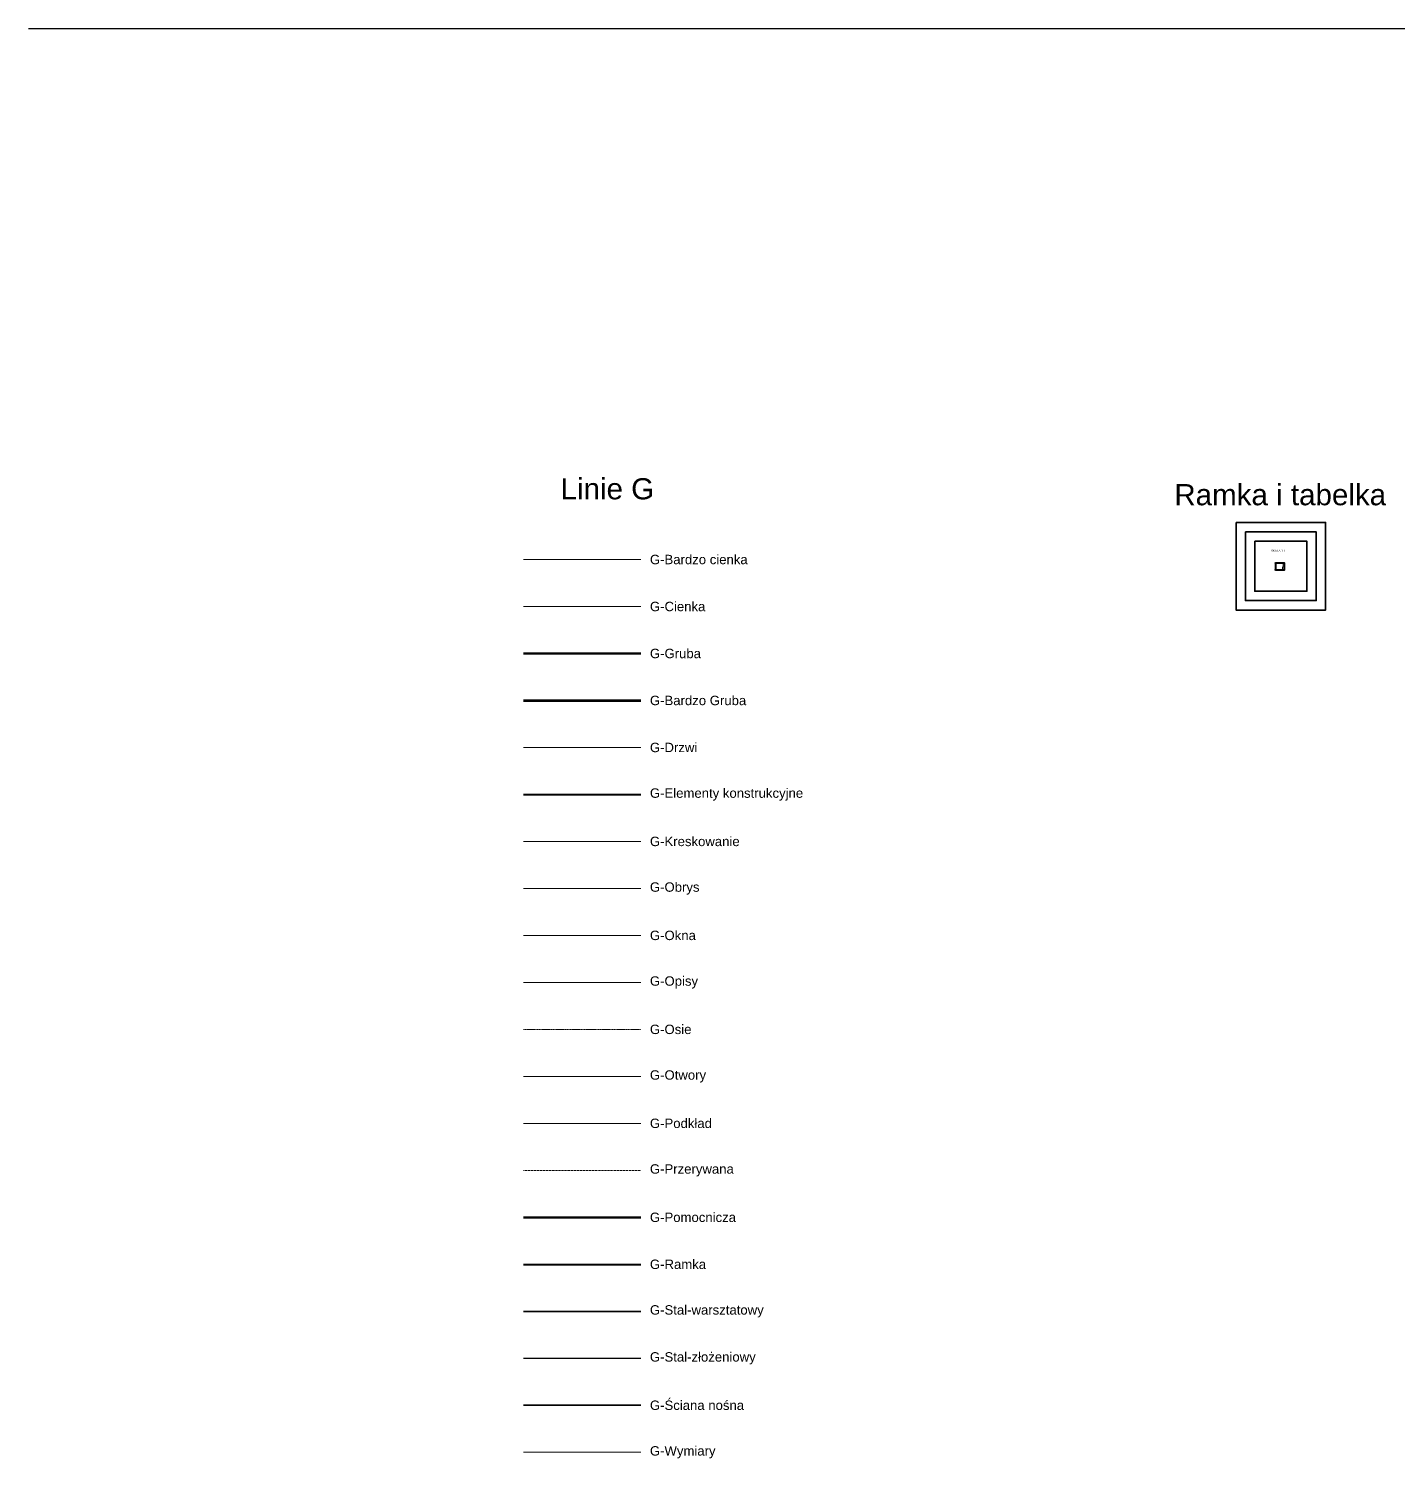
# Model space of a CAD drawing. Header units: millimetres. Extents: x -21220 to 1756793, y -806857 to 86733.
# Drawn here: x -21220 to 37072, y -59451 to 1411 of the extents above; entities that cross this region are included whole.
import ezdxf

# ---------------------------------------------------------------- set-up
doc = ezdxf.new("R2010")
doc.units = ezdxf.units.MM
doc.header["$LTSCALE"] = 10
doc.linetypes.add('DASHDOT', pattern=[1, 0.5, -0.25, 0, -0.25])
doc.linetypes.add('DASHED', pattern=[0.75, 0.5, -0.25])
doc.layers.get('Defpoints').update_dxf_attribs({"color": 2, "lineweight": 50})
for name, color, linetype, lineweight in [('e-cad_osie', 6, 'DASHDOT', 9), ('G-Bardzo cienka', 8, 'Continuous', 0), ('G-Bardzo Gruba', 5, 'Continuous', 70), ('G-Bloki', 221, 'Continuous', 5), ('G-Cienka', 4, 'Continuous', 9), ('G-Drzwi', 5, 'Continuous', 20), ('G-Elementy konstrukcyjne', 1, 'Continuous', 40), ('G-Gruba', 1, 'Continuous', 50), ('G-Kreskowanie', 9, 'Continuous', 5), ('G-Obrys', 3, 'Continuous', 20), ('G-Okna', 5, 'Continuous', 20), ('G-Opisy', 2, 'Continuous', 18), ('G-Otwory', 6, 'Continuous', 15), ('G-Podkład', 9, 'Continuous', 13), ('G-Przerywana', 8, 'DASHED', 15), ('G-Ramka', 5, 'Continuous', 40), ('G-Stal-warsztatowy', 1, 'Continuous', 35), ('G-Stal-złożeniowy', 3, 'Continuous', 25), ('G-Tabelka', 7, 'Continuous', 5), ('G-Ściana nośna', 3, 'Continuous', 35)]:
    doc.layers.add(name, color=color, linetype=linetype, lineweight=lineweight)
doc.layers.add('G-Pomocnicza', color=6, linetype='Continuous', lineweight=50, plot=False)
doc.styles.add('Arial-GG', font='arial.ttf')
doc.styles.add('DB-1.0', font='arial.ttf')
doc.dimstyles.new('S-1 do 10-GG', dxfattribs={"dimscale": 10, "dimtxt": 2.2, "dimasz": 2, "dimexe": 1, "dimexo": 2, "dimgap": 0.6, "dimtad": 1, "dimdec": 0, "dimrnd": 1, "dimtxsty": 'Arial-GG', "dimcen": 0, "dimclrd": 256, "dimclre": 256, "dimclrt": 7, "dimadec": 0, "dimazin": 0, "dimtfac": 1, "dimtdec": 0, "dimtix": 1, "dimtmove": 0, "dimatfit": 2, "dimfxl": 1, "dimlwd": 5, "dimlwe": 5, "dimarcsym": 0})

# ---------------------------------------------------------------- blocks, each defined once
blk = doc.blocks.new('*D38')
at = {"layer": 'Defpoints', "color": 0, "ltscale": 0.8, "transparency": 16777216}
for p in [(-10, 167), (410, 0), (410, -52)]:
    blk.add_point(p, dxfattribs=at)
at = {"layer": 'Defpoints', "color": 7, "ltscale": 0.8, "transparency": 16777216, "insert": (158, -26), "char_height": 33, "attachment_point": 5, "style": 'Arial-GG'}
blk.add_mtext('297 x 420', dxfattribs=at)
blk = doc.blocks.new('*U37')
blk.add_point((1, 5))
at = {"ltscale": 0.8}
blk.add_point((405, 5), dxfattribs=at)
at = {"ltscale": 2}
blk.add_point((405, 5), dxfattribs=at)
at = {"layer": 'G-Ramka', "color": 5}
blk.add_lwpolyline([(25, 282), (25, 5), (405, 5), (405, 282)], close=True, dxfattribs=at)
at = {"layer": 'G-Tabelka'}
for p in [(0, 287), (0, 0), (410, 287), (410, 0)]:
    blk.add_point(p, dxfattribs=at)
at = {"layer": 'G-Ramka', "color": 2, "insert": (0, -11), "char_height": 5, "width": 104.244, "attachment_point": 1, "style": 'DB-1.0'}
blk.add_mtext('{\\C7;format A3:}', dxfattribs=at)
at = {"layer": 'Defpoints', "ltscale": 2}
dim = blk.add_linear_dim(base=(410, -52), p1=(-10, 167.4), p2=(410, 0), dimstyle='S-1 do 10-GG', override={"dimscale": 15, "dimpost": '297 x <>', "dimse1": 1, "dimse2": 1, "dimsd1": 1, "dimsd2": 1}, dxfattribs=at)
dim.commit()
dim.dimension.update_dxf_attribs({"geometry": '*D38', "text_midpoint": (158.4, -52), "dimtype": 160})

msp = doc.modelspace()

# ---------------------------------------------------------------- linework, layer by layer
at = {"ltscale": 0.8}
msp.add_line((-21219.54, 1411.05), (423889.51, 1411.05), dxfattribs=at)
at = {"layer": 'e-cad_osie'}
msp.add_lwpolyline([(-159.75, -41191.16), (4840.25, -41191.16)], dxfattribs=at)
at = {"layer": 'G-Bardzo cienka', "ltscale": 2}
msp.add_lwpolyline([(-159.75, -21191.16), (4840.25, -21191.16)], dxfattribs=at)
at = {"layer": 'G-Bardzo Gruba', "ltscale": 2}
msp.add_lwpolyline([(-159.75, -27191.16), (4840.25, -27191.16)], dxfattribs=at)
at = {"layer": 'G-Cienka', "ltscale": 2}
for points in [[(-159.75, -23191.16), (4840.25, -23191.16)], [(-159.75, -59191.16), (4840.25, -59191.16)]]:
    msp.add_lwpolyline(points, dxfattribs=at)
at = {"layer": 'G-Drzwi', "ltscale": 2}
msp.add_lwpolyline([(-159.75, -29191.16), (4840.25, -29191.16)], dxfattribs=at)
at = {"layer": 'G-Elementy konstrukcyjne', "ltscale": 2}
msp.add_lwpolyline([(-159.75, -31191.16), (4840.25, -31191.16)], dxfattribs=at)
at = {"layer": 'G-Gruba', "ltscale": 2}
msp.add_lwpolyline([(-159.75, -25191.16), (4840.25, -25191.16)], dxfattribs=at)
at = {"layer": 'G-Kreskowanie', "ltscale": 2}
msp.add_lwpolyline([(-159.75, -33191.16), (4840.25, -33191.16)], dxfattribs=at)
at = {"layer": 'G-Obrys', "ltscale": 2}
msp.add_lwpolyline([(-159.75, -35191.16), (4840.25, -35191.16)], dxfattribs=at)
at = {"layer": 'G-Okna', "ltscale": 2}
msp.add_lwpolyline([(-159.75, -37191.16), (4840.25, -37191.16)], dxfattribs=at)
at = {"layer": 'G-Opisy'}
for p, q in [((32156.11, -21409.22), (32156.11, -21434.8)), ((32156.11, -21409.22), (32217.4, -21409.22)), ((32156.11, -21416.86), (32217.4, -21416.86)), ((32156.11, -21421.35), (32217.4, -21421.35)), ((32156.11, -21425.83), (32217.4, -21425.83)), ((32156.11, -21430.32), (32217.4, -21430.32)), ((32156.11, -21434.8), (32217.4, -21434.8)), ((32171.74, -21409.22), (32171.74, -21434.8)), ((32197.62, -21409.22), (32197.62, -21434.8)), ((32217.4, -21409.22), (32217.4, -21434.8))]:
    msp.add_line(p, q, dxfattribs=at)
at = {"layer": 'G-Opisy', "ltscale": 2}
msp.add_lwpolyline([(-159.75, -39191.16), (4840.25, -39191.16)], dxfattribs=at)
at = {"layer": 'G-Otwory', "ltscale": 2}
msp.add_lwpolyline([(-159.75, -43191.16), (4840.25, -43191.16)], dxfattribs=at)
at = {"layer": 'G-Podkład', "ltscale": 0.8}
msp.add_lwpolyline([(32138.41, -21499.41), (32222.41, -21499.41), (32222.41, -21624.4), (32138.41, -21624.4)], close=True, dxfattribs=at)
at = {"layer": 'G-Podkład', "ltscale": 2}
msp.add_lwpolyline([(-159.75, -45191.16), (4840.25, -45191.16)], dxfattribs=at)
at = {"layer": 'G-Pomocnicza', "ltscale": 2}
msp.add_lwpolyline([(-159.75, -49191.16), (4840.25, -49191.16)], dxfattribs=at)
at = {"layer": 'G-Przerywana'}
msp.add_lwpolyline([(-159.75, -47191.16), (4840.25, -47191.16)], dxfattribs=at)
at = {"layer": 'G-Ramka', "ltscale": 2}
msp.add_lwpolyline([(-159.75, -51191.16), (4840.25, -51191.16)], dxfattribs=at)
at = {"layer": 'G-Stal-warsztatowy', "ltscale": 0.8}
for points in [[(30162.55, -19612.12), (33976.17, -19612.12), (33976.17, -23339.38), (30162.55, -23339.38)], [(30562.55, -20012.12), (33576.17, -20012.12), (33576.17, -22939.38), (30562.55, -22939.38)], [(30962.55, -20412.12), (33176.17, -20412.12), (33176.17, -22539.38), (30962.55, -22539.38)]]:
    msp.add_lwpolyline(points, close=True, dxfattribs=at)
at = {"layer": 'G-Stal-warsztatowy', "ltscale": 2}
msp.add_lwpolyline([(-159.75, -53191.16), (4840.25, -53191.16)], dxfattribs=at)
at = {"layer": 'G-Stal-złożeniowy', "ltscale": 2}
msp.add_lwpolyline([(-159.75, -55191.16), (4840.25, -55191.16)], dxfattribs=at)
at = {"layer": 'G-Ściana nośna', "ltscale": 2}
msp.add_lwpolyline([(-159.75, -57191.16), (4840.25, -57191.16)], dxfattribs=at)

# ---------------------------------------------------------------- block references
at = {"layer": 'G-Bloki', "ltscale": 2}
msp.add_blockref('*U37', (31817.41, -21629.4), dxfattribs=at)

# ---------------------------------------------------------------- texts
at = {"layer": 'G-Elementy konstrukcyjne', "insert": (32214.47, -21354.45), "char_height": 10, "width": 570.4288, "attachment_point": 3, "style": 'Arial-GG'}
msp.add_mtext('{\\C2;RZUT FUNDAMENTÓW \\PSKALA 1:1}', dxfattribs=at)
at = {"layer": 'G-Opisy', "color": 2, "style": 'Arial-GG'}
for s, insert, char_height, width, attachment_point in [('\\pxsm1,qc;Linie G', (-4704.71, -18640.64), 900, 16228.5896, 7), ('\\pxsm1,qc;Ramka i tabelka', (23929.06, -18891.53), 900, 16228.5896, 7), ('\\pxsm1,ql;G-Bardzo cienka', (5220.25, -21191.16), 400, 21834.786, 4), ('\\pxsm1,qc;SKALA 1:1', (31143.36, -20859.43), 90, 1622.859, 7), ('\\pxsm1,qc;ELEMENT', (32163.93, -21413.04), 2, 15.6257, 5), ('\\pxsm1,qc;WS-1', (32163.93, -21432.56), 2, 15.6257, 5), ('\\pxsm1,qc;TS-1', (32163.93, -21428.08), 2, 15.6257, 5), ('\\pxsm1,qc;RS-1', (32163.93, -21419.1), 2, 15.6257, 5), ('\\pxsm1,qc;RS-2', (32163.93, -21423.59), 2, 15.6257, 5), ('\\pxsm1,qc;RK 4,0x100x100', (32184.68, -21428.08), 2, 25.8752, 5), ('\\pxsm1,qc;RK 4,0x100x100', (32184.68, -21432.56), 2, 25.8752, 5), ('\\pxsm1,qc;HEA 180', (32184.68, -21419.1), 2, 25.8752, 5), ('\\pxsm1,qc;PROFIL', (32184.68, -21413.04), 2, 25.8752, 5), ('\\pxsm1,qc;C180', (32184.68, -21423.59), 2, 25.8752, 5), ('\\pxsm1,qc;STAL ST3S', (32207.51, -21419.1), 2, 19.7815, 5), ('\\pxsm1,qc;STAL ST3S', (32207.51, -21423.59), 2, 19.7815, 5), ('\\pxsm1,qc;STAL ST3S', (32207.51, -21428.08), 2, 19.7815, 5), ('\\pxsm1,qc;STAL ST3S', (32207.51, -21432.56), 2, 19.7815, 5), ('MATERIAŁ', (32207.51, -21413.04), 2, 19.7815, 5), ('\\pxsm1,ql;G-Cienka', (5220.25, -23191.16), 400, 6326.4008, 4), ('\\pxsm1,ql;G-Gruba', (5220.25, -25191.16), 400, 6326.4008, 4), ('\\pxsm1,ql;G-Bardzo Gruba', (5220.25, -27191.16), 400, 6326.4008, 4), ('\\pxsm1,ql;G-Drzwi', (5220.25, -29191.16), 400, 6326.4008, 4), ('\\pxsm1,ql;G-Elementy konstrukcyjne', (5220.25, -31191.16), 400, 21834.786, 4), ('\\pxsm1,ql;G-Kreskowanie', (5220.25, -33191.16), 400, 21834.786, 4), ('\\pxsm1,ql;G-Obrys', (5220.25, -35191.16), 400, 6326.4008, 4), ('\\pxsm1,ql;G-Okna', (5220.25, -37191.16), 400, 21834.786, 4), ('\\pxsm1,ql;G-Opisy', (5220.25, -39191.16), 400, 21834.786, 4), ('\\pxsm1,ql;G-Osie', (5220.25, -41191.16), 400, 21834.786, 4), ('\\pxsm1,ql;G-Otwory', (5220.25, -43191.16), 400, 21834.786, 4), ('G-Podkład', (5220.25, -45191.16), 400, 21834.786, 4), ('\\pxsm1,ql;G-Przerywana', (5220.25, -47191.16), 400, 21834.786, 4), ('\\pxsm1,ql;G-Pomocnicza', (5220.25, -49191.16), 400, 21834.786, 4), ('\\pxsm1,ql;G-Ramka', (5220.25, -51191.16), 400, 21834.786, 4), ('\\pxsm1,ql;G-Stal-warsztatowy', (5220.25, -53191.16), 400, 21834.786, 4), ('G-Stal-złożeniowy', (5220.25, -55191.16), 400, 21834.786, 4), ('G-Ściana nośna', (5220.25, -57191.16), 400, 21834.786, 4), ('\\pxsm1,ql;G-Wymiary', (5220.25, -59191.16), 400, 21834.786, 4)]:
    msp.add_mtext(s, dxfattribs=dict(at, insert=insert, char_height=char_height, width=width, attachment_point=attachment_point))
at = {"layer": 'G-Opisy', "insert": (32167.88, -21618.4), "char_height": 3, "width": 59.0624, "attachment_point": 5, "style": 'Arial-GG'}
msp.add_mtext('{\\C1;RZUT FUNDAMENTÓW}', dxfattribs=at)
at = {"layer": 'G-Opisy', "char_height": 2.5, "attachment_point": 7, "style": 'Arial-GG'}
for s, insert in [('{\\W0.9;\\C1;KON-01}', (32204.25, -21622.77)), ('{\\W0.9;\\C1;1:1}', (32211.43, -21616.1))]:
    msp.add_mtext(s, dxfattribs=dict(at, insert=insert))

doc.saveas('drawing.dxf')
